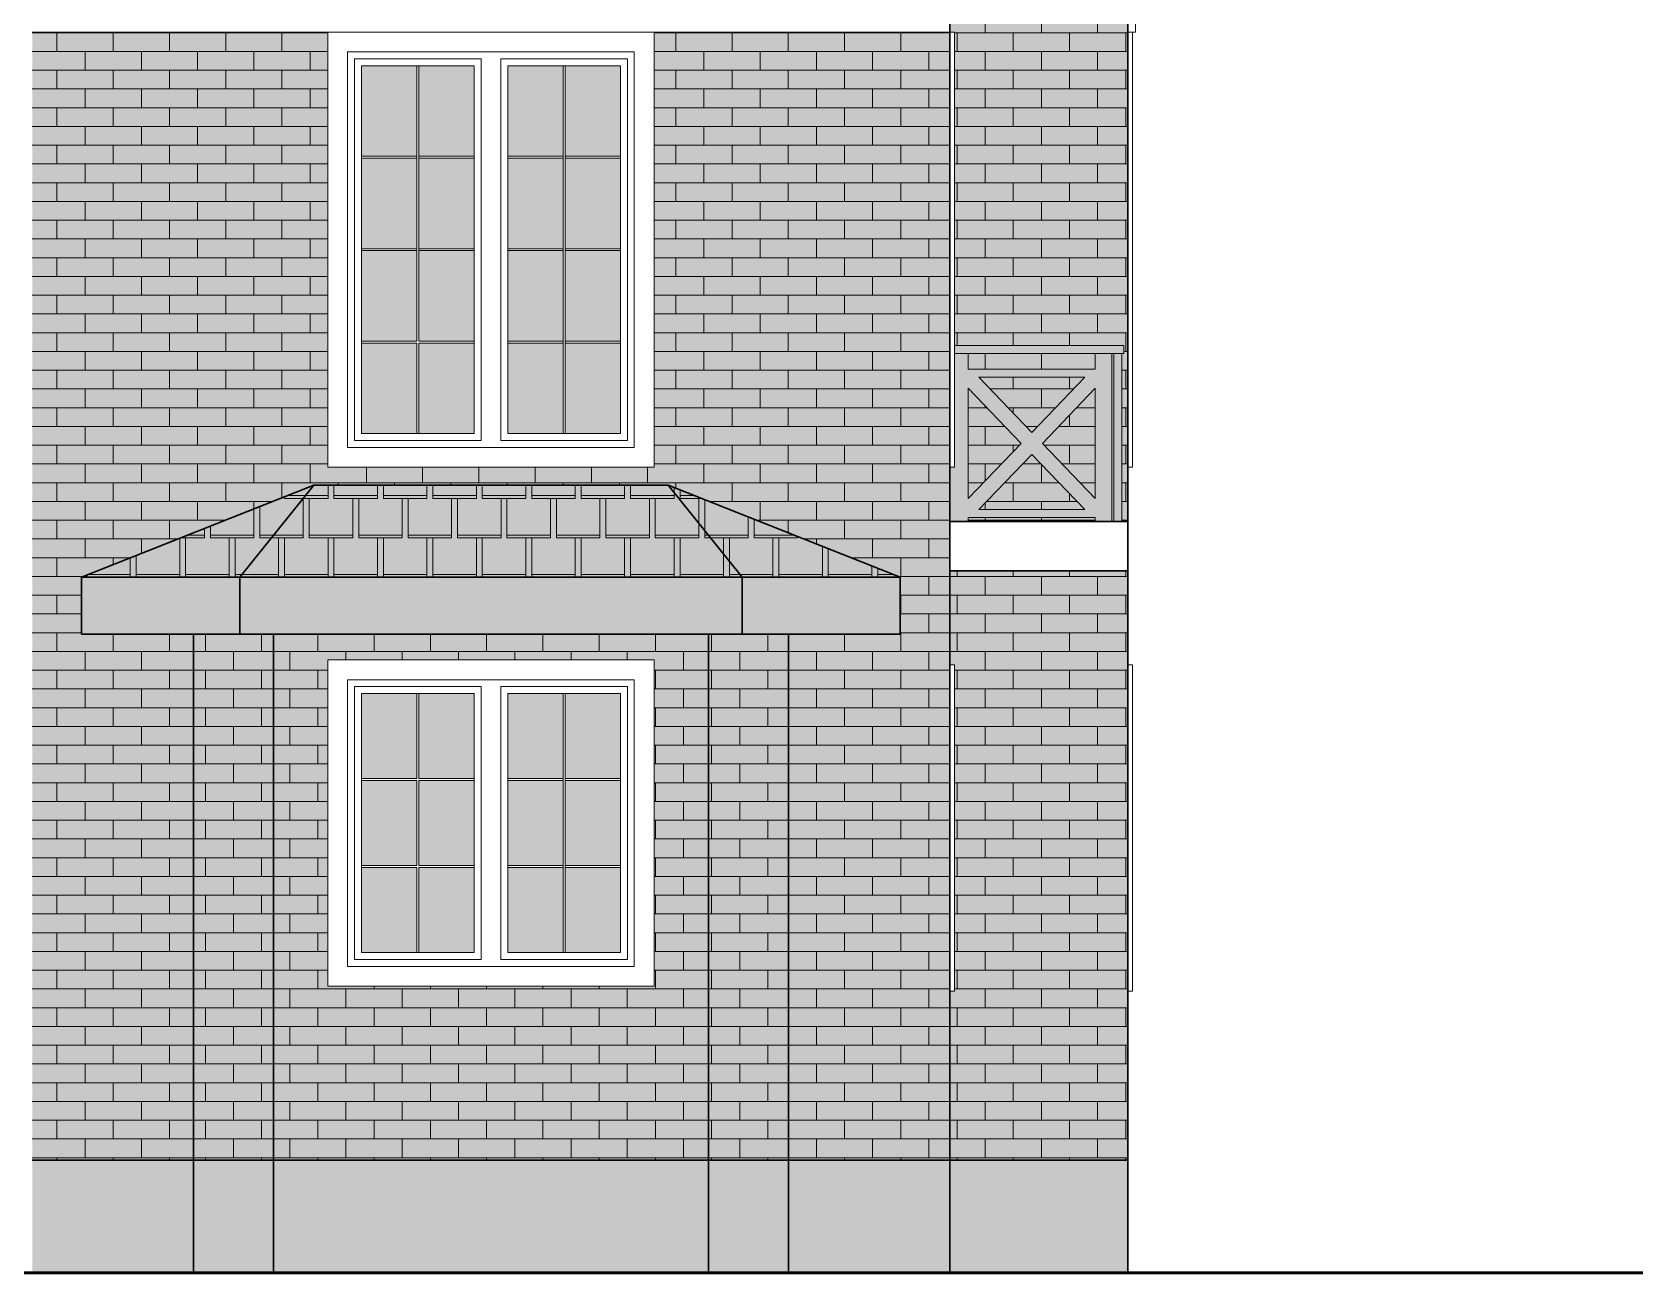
# Model space of a CAD drawing. Header units: millimetres. Extents: x -56498 to 234605, y -296269 to -29969.
# Drawn here: x 216364 to 224509, y -106517 to -100242 of the extents above; entities that cross this region are included whole.
import ezdxf

# ---------------------------------------------------------------- set-up
doc = ezdxf.new("R2010")
doc.units = ezdxf.units.MM
doc.header["$LTSCALE"] = 100
for name, color, linetype, lineweight in [('0.3', 7, 'Continuous', 30), ('0.5', 7, 'Continuous', 50), ('Тонкі 0.18', 142, 'Continuous', 18), ('Штрихування 0.09', 253, 'Continuous', 9)]:
    doc.layers.add(name, color=color, linetype=linetype, lineweight=lineweight)

msp = doc.modelspace()

# ---------------------------------------------------------------- hatches: boundary and pattern name
at = {"layer": 'Тонкі 0.18', "ltscale": 0.75, "true_color": 0xf4ebd8}
h = msp.add_hatch(color=254, dxfattribs=at)
h.paths.add_polyline_path([(221834.135, -101866.617), (221824.155, -101866.617), (221824.155, -102716.595), (221834.135, -102716.595)], flags=16)
h.paths.add_polyline_path([(221740.341, -102696.587), (221097.96, -102696.587), (221097.96, -102716.595), (221740.341, -102716.595)], flags=17)
h.paths.add_polyline_path([(221904.129, -99901.809), (221509.116, -99901.809), (221509.116, -99994.328), (221004.104, -99172.014), (221004.104, -100121.588), (221004.104, -100241.645), (221029.091, -100241.645), (221029.091, -101066.625), (221904.129, -101066.625)])
h.paths.add_polyline_path([(221904.129, -101066.625), (221029.091, -101066.625), (221029.091, -101826.623), (221824.155, -101826.623), (221884.109, -101826.623), (221884.109, -101866.617), (221874.129, -101866.617), (221874.129, -102716.595), (221904.129, -102716.595)])
h.paths.add_polyline_path([(221740.341, -102042.351), (221472.613, -102321.634), (221740.341, -102600.841)], flags=17)
h.paths.add_polyline_path([(221686.915, -101986.599), (221151.386, -101986.599), (221419.113, -102265.882)], flags=17)
h.paths.add_polyline_path([(221740.341, -101866.617), (221097.96, -101866.617), (221097.96, -101946.605), (221740.341, -101946.605)], flags=16)
h.paths.add_polyline_path([(221365.688, -102321.634), (221097.96, -102042.351), (221097.96, -102600.841)], flags=17)
h.paths.add_polyline_path([(221419.113, -102377.385), (221151.386, -102656.593), (221686.915, -102656.593)], flags=17)
h.paths.add_polyline_path([(221904.129, -102966.591), (221004.104, -102966.591), (221004.104, -103441.616), (221029.091, -103441.616), (221029.091, -104241.586), (221904.129, -104241.586)])
h.paths.add_polyline_path([(221904.129, -104241.586), (221029.091, -104241.586), (221029.091, -105091.575), (221029.091, -105091.65), (221004.104, -105091.65), (221004.104, -105946.592), (221904.129, -105946.592)])
h = msp.add_hatch(color=254, dxfattribs=at)
h.paths.add_polyline_path([(221004.104, -100241.645), (219509.116, -100241.645), (219509.116, -101066.625), (221004.104, -101066.625)])
h.paths.add_polyline_path([(221004.104, -101066.625), (219509.116, -101066.625), (219509.116, -102441.616), (217859.157, -102441.616), (217859.082, -102441.616), (217859.082, -101066.625), (216364.104, -101066.625), (216364.104, -105946.592), (217179.143, -105946.592), (217179.143, -105916.592), (217179.143, -103286.817), (216614.093, -103286.817), (216614.093, -102998.08), (217787.648, -102533.459), (219580.55, -102533.459), (220754.104, -102998.08), (220754.104, -103286.817), (220189.066, -103286.817), (220189.066, -105946.592), (221004.104, -105946.592)])
h.paths.add_polyline_path([(217859.082, -100241.645), (216364.104, -100241.645), (216364.104, -101066.625), (217859.082, -101066.625)])
at = {"layer": 'Тонкі 0.18', "ltscale": 0.75, "true_color": 0xa64f21}
h = msp.add_hatch(color=34, dxfattribs=at)
h.paths.add_polyline_path([(219580.55, -102533.459), (217787.648, -102533.459), (217414.093, -102998.08), (217454.265, -102998.08), (219913.933, -102998.08), (219954.104, -102998.08)])
h.paths.add_polyline_path([(217787.648, -102533.459), (216614.093, -102998.08), (217414.093, -102998.08)])
h.paths.add_polyline_path([(219580.55, -102533.459), (219954.104, -102998.08), (220754.104, -102998.08)])
at = {"layer": 'Тонкі 0.18', "ltscale": 0.75, "true_color": 0xf4ebd8}
h = msp.add_hatch(color=254, dxfattribs=at)
h.paths.add_polyline_path([(217584.145, -103286.817), (217179.143, -103286.817), (217179.143, -104241.586), (217584.145, -104241.586)])
h.paths.add_polyline_path([(220189.066, -103286.817), (219784.064, -103286.817), (219784.064, -104241.586), (220189.066, -104241.586)])
h.paths.add_polyline_path([(219784.064, -103286.817), (217584.145, -103286.817), (217584.145, -104241.586), (217859.082, -104241.586), (217859.082, -103416.569), (219509.116, -103416.569), (219509.116, -104241.586), (219784.064, -104241.586)])
h.paths.add_polyline_path([(219784.064, -104241.586), (219509.116, -104241.586), (219509.116, -105066.528), (219509.116, -105066.603), (217859.082, -105066.603), (217859.082, -104241.586), (217584.145, -104241.586), (217584.145, -105916.592), (217584.145, -105946.592), (219784.064, -105946.592)])
h.paths.add_polyline_path([(220189.066, -104241.586), (219784.064, -104241.586), (219784.064, -105946.592), (220189.066, -105946.592)])
h.paths.add_polyline_path([(217584.145, -104241.586), (217179.143, -104241.586), (217179.143, -105916.592), (217179.143, -105946.592), (217584.145, -105946.592), (217584.145, -105916.592)])
at = {"layer": 'Тонкі 0.18', "ltscale": 0.75, "true_color": 0xcfd0cf}
h = msp.add_hatch(color=254, dxfattribs=at)
h.paths.add_polyline_path([(221904.129, -105946.592), (221004.104, -105946.592), (221004.104, -106516.577), (221904.129, -106516.577)])
h.paths.add_polyline_path([(221004.104, -105946.592), (220189.066, -105946.592), (220189.066, -106516.577), (221004.104, -106516.577)])
h.paths.add_polyline_path([(220189.066, -105946.592), (219784.064, -105946.592), (219784.064, -106516.577), (220189.066, -106516.577)])
h.paths.add_polyline_path([(219784.064, -105946.592), (217584.145, -105946.592), (217584.145, -106516.577), (219784.064, -106516.577)])
h.paths.add_polyline_path([(217584.145, -105946.592), (217179.143, -105946.592), (217179.143, -106516.577), (217584.145, -106516.577)])
h.paths.add_polyline_path([(217179.143, -105946.592), (216364.104, -105946.592), (216364.104, -106516.577), (216559.089, -106516.577), (217179.143, -106516.577)])
h.paths.add_polyline_path([(215014.104, -105946.592), (213954.153, -105946.592), (213954.153, -106341.594), (213954.153, -106516.577), (215014.104, -106516.577)])
h.paths.add_polyline_path([(212604.153, -105946.592), (211789.114, -105946.592), (211789.114, -106516.577), (212604.153, -106516.577)])
h.paths.add_polyline_path([(211789.114, -105946.592), (211384.112, -105946.592), (211384.112, -106516.577), (211789.114, -106516.577)])
h.paths.add_polyline_path([(211384.112, -105946.592), (209184.193, -105946.592), (209184.193, -106516.577), (211384.112, -106516.577)])
h.paths.add_polyline_path([(209184.193, -105946.592), (208779.191, -105946.592), (208779.191, -106516.577), (209184.193, -106516.577)])
h.paths.add_polyline_path([(208779.191, -105946.592), (207964.153, -105946.592), (207964.153, -106516.577), (208779.191, -106516.577)])
h.paths.add_polyline_path([(207964.153, -105946.592), (207064.128, -105946.592), (207064.128, -106516.577), (207964.153, -106516.577)])
at = {"layer": 'Штрихування 0.09', "ltscale": 0.75}
h = msp.add_hatch(dxfattribs=at)
h.set_pattern_fill('AR-BRSTD', color=256, scale=1.4, style=0)
h.paths.add_polyline_path([(221740.341, -102696.587), (221097.96, -102696.587), (221097.96, -102716.595), (221740.341, -102716.595)], flags=17)
h.paths.add_polyline_path([(221904.129, -99901.809), (221509.116, -99901.809), (221509.116, -99994.328), (221004.104, -99172.014), (221004.104, -100121.588), (221004.104, -100241.645), (221029.091, -100241.645), (221029.091, -101066.625), (221904.129, -101066.625)])
h.paths.add_polyline_path([(221904.129, -101066.625), (221029.091, -101066.625), (221029.091, -101826.623), (221824.155, -101826.623), (221884.109, -101826.623), (221884.109, -101866.617), (221874.129, -101866.617), (221874.129, -102716.595), (221904.129, -102716.595)])
h.paths.add_polyline_path([(221740.341, -102042.351), (221472.613, -102321.634), (221740.341, -102600.841)], flags=17)
h.paths.add_polyline_path([(221686.915, -101986.599), (221151.386, -101986.599), (221419.113, -102265.882)], flags=17)
h.paths.add_polyline_path([(221740.341, -101866.617), (221097.96, -101866.617), (221097.96, -101946.605), (221740.341, -101946.605)], flags=16)
h.paths.add_polyline_path([(221365.688, -102321.634), (221097.96, -102042.351), (221097.96, -102600.841)], flags=17)
h.paths.add_polyline_path([(221419.113, -102377.385), (221151.386, -102656.593), (221686.915, -102656.593)], flags=17)
h.paths.add_polyline_path([(221904.129, -102966.591), (221004.104, -102966.591), (221004.104, -103441.616), (221029.091, -103441.616), (221029.091, -104241.586), (221904.129, -104241.586)])
h.paths.add_polyline_path([(221904.129, -104241.586), (221029.091, -104241.586), (221029.091, -105091.575), (221029.091, -105091.65), (221004.104, -105091.65), (221004.104, -105946.592), (221904.129, -105946.592)])
at = {"layer": 'Штрихування 0.09'}
h = msp.add_hatch(dxfattribs=at)
h.set_pattern_fill('AR-BRSTD', color=256, scale=1.4, style=0)
h.paths.add_polyline_path([(221004.104, -100241.645), (219509.116, -100241.645), (219509.116, -101066.625), (221004.104, -101066.625)])
h.paths.add_polyline_path([(221004.104, -101066.625), (219509.116, -101066.625), (219509.116, -102441.616), (217859.157, -102441.616), (217859.082, -102441.616), (217859.082, -101066.625), (216364.104, -101066.625), (216364.104, -105946.592), (217179.143, -105946.592), (217179.143, -105916.592), (217179.143, -103286.817), (216614.093, -103286.817), (216614.093, -102998.08), (217787.648, -102533.459), (219580.55, -102533.459), (220754.104, -102998.08), (220754.104, -103286.817), (220189.066, -103286.817), (220189.066, -105946.592), (221004.104, -105946.592)])
h.paths.add_polyline_path([(217859.082, -100241.645), (216364.104, -100241.645), (216364.104, -101066.625), (217859.082, -101066.625)])
h = msp.add_hatch(color=7, dxfattribs=at)
h.set_gradient(color1=(209, 255, 255), color2=(250, 255, 255), one_color=1, tint=0.99, name='CYLINDER')
h.paths.add_polyline_path([(219339.085, -100411.601), (219059.127, -100411.601), (219059.127, -100869.094), (219339.085, -100869.094)])
h.paths.add_polyline_path([(219049.147, -100411.601), (218769.114, -100411.601), (218769.114, -100869.094), (219049.147, -100869.094)])
h.paths.add_polyline_path([(219049.147, -100879.148), (218769.114, -100879.148), (218769.114, -101336.641), (219049.147, -101336.641)])
h.paths.add_polyline_path([(219339.085, -100879.148), (219059.127, -100879.148), (219059.127, -101336.641), (219339.085, -101336.641)])
h.paths.add_polyline_path([(219339.085, -101346.62), (219059.127, -101346.62), (219059.127, -101804.113), (219339.085, -101804.113)])
h.paths.add_polyline_path([(219049.147, -101346.62), (218769.114, -101346.62), (218769.114, -101804.113), (219049.147, -101804.113)])
h.paths.add_polyline_path([(219049.147, -101814.093), (218769.114, -101814.093), (218769.114, -102271.585), (219049.147, -102271.585)])
h.paths.add_polyline_path([(219339.085, -101814.093), (219059.127, -101814.093), (219059.127, -102271.585), (219339.085, -102271.585)])
h.paths.add_polyline_path([(218599.083, -101814.093), (218319.125, -101814.093), (218319.125, -102271.585), (218599.083, -102271.585)])
h.paths.add_polyline_path([(218309.146, -101814.093), (218029.113, -101814.093), (218029.113, -102271.585), (218309.146, -102271.585)])
h.paths.add_polyline_path([(218309.146, -101346.62), (218029.113, -101346.62), (218029.113, -101804.113), (218309.146, -101804.113)])
h.paths.add_polyline_path([(218599.083, -101346.62), (218319.125, -101346.62), (218319.125, -101804.113), (218599.083, -101804.113)])
h.paths.add_polyline_path([(218599.083, -100879.148), (218319.125, -100879.148), (218319.125, -101336.641), (218599.083, -101336.641)])
h.paths.add_polyline_path([(218309.146, -100879.148), (218029.113, -100879.148), (218029.113, -101336.641), (218309.146, -101336.641)])
h.paths.add_polyline_path([(218309.146, -100411.601), (218029.113, -100411.601), (218029.113, -100869.094), (218309.146, -100869.094)])
h.paths.add_polyline_path([(218599.083, -100411.601), (218319.125, -100411.601), (218319.125, -100869.094), (218599.083, -100869.094)])
msp.add_hatch(color=256, dxfattribs=at).paths.add_polyline_path([(218634.125, -100376.635), (218734.148, -100376.635), (218734.148, -100376.935), (218634.125, -100376.935), (218634.125, -100376.635)], flags=0)
at = {"layer": 'Штрихування 0.09', "true_color": 0x8f4e35}
h = msp.add_hatch(color=27, dxfattribs=at)
h.paths.add_polyline_path([(221029.091, -101826.623), (221824.155, -101826.623), (221884.109, -101826.623), (221884.109, -101866.617), (221824.155, -101866.617), (221029.091, -101866.617)])
h.paths.add_polyline_path([(221029.091, -101866.617), (221097.96, -101866.617), (221097.96, -101946.605), (221740.341, -101946.605), (221740.341, -101866.617), (221824.155, -101866.617), (221824.155, -102716.592), (221740.341, -102716.592), (221740.341, -102696.587), (221097.96, -102696.587), (221097.96, -102716.592), (221004.104, -102716.592), (221004.104, -102441.616), (221029.091, -102441.616)])
h.paths.add_polyline_path([(221097.96, -102042.351), (221097.96, -102600.841), (221365.688, -102321.634)], flags=16)
h.paths.add_polyline_path([(221151.386, -101986.599), (221419.113, -102265.882), (221686.915, -101986.599)], flags=16)
h.paths.add_polyline_path([(221419.113, -102377.385), (221151.386, -102656.593), (221686.915, -102656.593)], flags=16)
h.paths.add_polyline_path([(221472.613, -102321.634), (221740.341, -102600.841), (221740.341, -102042.351)], flags=16)
h.paths.add_polyline_path([(221834.135, -101866.617), (221874.129, -101866.617), (221874.129, -102716.592), (221834.135, -102716.592)])
at = {"layer": 'Штрихування 0.09', "ltscale": 0.75}
h = msp.add_hatch(dxfattribs=at)
h.set_pattern_fill('SQSHNGLE', color=256, scale=500, style=0, pattern_type=2)
h.set_pattern_definition([(0, (42015, 0), (125, 200), [220, -30]), (0, (42015, 15), (125, 200), [220, -30]), (90, (42235, 0), (-125, 200), [200, -200]), (90, (42265, 0), (-125, 200), [200, -200])])
h.paths.add_polyline_path([(219580.55, -102533.459), (217787.648, -102533.459), (217414.093, -102998.08), (217454.265, -102998.08), (219913.933, -102998.08), (219954.104, -102998.08)])
h.paths.add_polyline_path([(217787.648, -102533.459), (216614.093, -102998.08), (217414.093, -102998.08)])
h.paths.add_polyline_path([(219580.55, -102533.459), (219954.104, -102998.08), (220754.104, -102998.08)])
at = {"layer": 'Штрихування 0.09', "true_color": 0xa64517}
h = msp.add_hatch(color=34, dxfattribs=at)
h.paths.add_polyline_path([(220754.104, -102998.08), (219954.104, -102998.08), (219954.104, -103286.817), (220754.104, -103286.817)])
h.paths.add_polyline_path([(219954.104, -102998.08), (219913.933, -102998.08), (217454.34, -102998.08), (217414.093, -102998.08), (217414.093, -103286.817), (219954.104, -103286.817)])
h.paths.add_polyline_path([(217414.093, -102998.08), (216614.093, -102998.08), (216614.093, -103286.817), (217414.093, -103286.817)])
at = {"layer": 'Штрихування 0.09', "ltscale": 0.75}
h = msp.add_hatch(dxfattribs=at)
h.set_pattern_fill('AR-BRSTD', color=256, scale=1.4, style=0)
h.set_pattern_definition([(0, (42000, 0), (0, 94.83852), []), (90, (42000, 0), (-142.24, 94.83852), [94.83852, -94.83852])])
h.paths.add_polyline_path([(217584.145, -103286.817), (217179.143, -103286.817), (217179.143, -104241.586), (217584.145, -104241.586)])
h.paths.add_polyline_path([(220189.066, -103286.817), (219784.064, -103286.817), (219784.064, -104241.586), (220189.066, -104241.586)])
h.paths.add_polyline_path([(219784.064, -103286.817), (217584.145, -103286.817), (217584.145, -104241.586), (217859.082, -104241.586), (217859.082, -103416.569), (219509.116, -103416.569), (219509.116, -104241.586), (219784.064, -104241.586)])
h.paths.add_polyline_path([(219784.064, -104241.586), (219509.116, -104241.586), (219509.116, -105066.528), (219509.116, -105066.603), (217859.082, -105066.603), (217859.082, -104241.586), (217584.145, -104241.586), (217584.145, -105916.592), (217584.145, -105946.592), (219784.064, -105946.592)])
h.paths.add_polyline_path([(220189.066, -104241.586), (219784.064, -104241.586), (219784.064, -105946.592), (220189.066, -105946.592)])
h.paths.add_polyline_path([(217584.145, -104241.586), (217179.143, -104241.586), (217179.143, -105916.592), (217179.143, -105946.592), (217584.145, -105946.592), (217584.145, -105916.592)])
at = {"layer": 'Штрихування 0.09'}
h = msp.add_hatch(color=7, dxfattribs=at)
h.set_gradient(color1=(209, 255, 255), color2=(250, 255, 255), one_color=1, tint=0.99, name='CYLINDER')
h.paths.add_polyline_path([(219339.085, -103586.6), (219059.127, -103586.6), (219059.127, -104016.554), (219339.085, -104016.554)])
h.paths.add_polyline_path([(219049.147, -103586.6), (218769.114, -103586.6), (218769.114, -104016.554), (219049.147, -104016.554)])
h.paths.add_polyline_path([(219049.147, -104026.534), (218769.114, -104026.534), (218769.114, -104456.563), (219049.147, -104456.563)])
h.paths.add_polyline_path([(219339.085, -104026.534), (219059.127, -104026.534), (219059.127, -104456.563), (219339.085, -104456.563)])
h.paths.add_polyline_path([(219339.085, -104466.543), (219059.127, -104466.543), (219059.127, -104896.572), (219339.085, -104896.572)])
h.paths.add_polyline_path([(219049.147, -104466.543), (218769.114, -104466.543), (218769.114, -104896.572), (219049.147, -104896.572)])
h.paths.add_polyline_path([(218599.083, -104466.543), (218319.125, -104466.543), (218319.125, -104896.572), (218599.083, -104896.572)])
h.paths.add_polyline_path([(218309.146, -104466.543), (218029.113, -104466.543), (218029.113, -104896.572), (218309.146, -104896.572)])
h.paths.add_polyline_path([(218309.146, -104026.534), (218029.113, -104026.534), (218029.113, -104456.563), (218309.146, -104456.563)])
h.paths.add_polyline_path([(218599.083, -104026.534), (218319.125, -104026.534), (218319.125, -104456.563), (218599.083, -104456.563)])
h.paths.add_polyline_path([(218599.083, -103586.6), (218319.125, -103586.6), (218319.125, -104016.554), (218599.083, -104016.554)])
h.paths.add_polyline_path([(218309.146, -103586.6), (218029.113, -103586.6), (218029.113, -104016.554), (218309.146, -104016.554)])
at = {"layer": 'Штрихування 0.09', "ltscale": 0.75}
h = msp.add_hatch(dxfattribs=at)
h.set_pattern_fill('FLGSTONE', scale=1000, angle=30, style=0, pattern_type=2)
h.set_pattern_definition([(30, (42000, 0), (-500, 866.0254), [200, -800]), (30, (42635.5, 459.3), (-500, 866.0254), [180, -820]), (30, (42632.8, 503.9), (-500, 866.0254), [160, -840]), (30, (42171.8, 422.5), (-500, 866.0254), [120, -40, 80, -760]), (30, (41850, 259.8), (-500, 866.0254), [60, -840, 60, -40]), (30, (42169.1, 467.1), (-500, 866.0254), [200, -800]), (30, (42626.7, 754.4), (-500, 866.0254), [140, -860]), (30, (42131.1, 653), (-500, 866.0254), [140, -40, 260, -560]), (30, (42128.4, 697.7), (-500, 866.0254), [240, -40, 60, -40, 40, -580]), (30, (41957.1, 714.3), (-500, 866.0254), [100, -900]), (30, (41937.1, 748.9), (-500, 866.0254), [120, -880]), (30, (42100.3, 866.2), (-500, 866.0254), [100, -900]), (30, (41743.9, 683.5), (-500, 866.0254), [100, -900]), (30, (42080.3, 900.9), (-500, 866.0254), [120, -880]), (30, (41689.3, 698.2), (-500, 866.0254), [120, -880]), (30, (41797.8, 830.1), (-500, 866.0254), [240, -240, 80, -40, 120, -280]), (30, (41777.8, 864.8), (-500, 866.0254), [240, -240, 240, -280]), (30, (41520, 831.4), (-500, 866.0254), [200, -800]), (120, (42000, 0), (-866.0254, -500), [300, -540, 120, -40]), (120, (42173.2, 100), (-866.0254, -500), [160, -600, 200, -40]), (120, (42207.8, 120), (-866.0254, -500), [160, -600, 60, -40, 100, -40]), (120, (42134.4, 447.1), (-866.0254, -500), [60, -940]), (120, (42169.1, 467.1), (-866.0254, -500), [60, -940]), (120, (42093.7, 677.7), (-866.0254, -500), [100, -900]), (120, (42128.4, 697.7), (-866.0254, -500), [100, -900]), (120, (42390.3, 363.9), (-866.0254, -500), [160, -460, 340, -40]), (120, (42342.3, 567.1), (-866.0254, -500), [180, -820]), (120, (42376.9, 587.1), (-866.0254, -500), [180, -820]), (120, (42355.7, 343.9), (-866.0254, -500), [160, -440, 100, -40, 220, -40]), (120, (42178.9, 1050.1), (-866.0254, -500), [180, -820]), (120, (42193.5, 1104.8), (-866.0254, -500), [160, -840]), (120, (42598.2, 483.9), (-866.0254, -500), [80, -920]), (120, (42632.8, 503.9), (-866.0254, -500), [80, -340, 280, -300]), (120, (42457.5, 887.7), (-866.0254, -500), [280, -720]), (120, (42592.1, 734.4), (-866.0254, -500), [160, -840]), (120, (42626.7, 754.4), (-866.0254, -500), [160, -840]), (120, (42771.4, 583.9), (-866.0254, -500), [180, -560, 220, -40]), (75, (41700, 519.6), (-500, 866.0253), [169.7056, -1244.508]), (75, (41881.96, 324.45), (-500, 866.0253), [169.7056, -1244.508]), (75, (41926.6, 327.1), (-500, 866.0253), [169.7056, -1244.508]), (75, (42090.5, 283.2), (-500, 866.0253), [169.7056, -1244.508]), (75, (42127.85, 258.56), (-500, 866.0253), [169.7056, -1244.058]), (75, (42568.9, 374.64), (-500, 866.0253), [113.137, -1301.0765]), (75, (42592.8, 573.2), (-500, 866.0253), [141.4213, -1272.792]), (75, (42555.5, 597.85), (-500, 866.0253), [141.4213, -1272.792]), (75, (42492.1, 907.65), (-500, 866.0253), [254.5584, -1159.655]), (75, (42546.74, 893), (-500, 866.0253), [84.853, -1329.3607]), (75, (42613.54, 377.3), (-500, 866.0253), [84.853, -1329.3607]), (75, (42078.4, 784.26), (-500, 866.0253), [84.853, -1329.3607]), (75, (42041.05, 808.9), (-500, 866.0253), [56.5685, -1357.645]), (165, (41912.5, 711.6), (-866.0253, -500), [84.853, -1329.3607]), (165, (41937.1, 748.9), (-866.0253, -500), [113.137, -1301.0765]), (345, (42421.4, 1190.14), (866.0253, 500), [141.4213, -1272.792]), (345, (41926.6, 327.1), (866.0253, 500), [169.7056, -1244.508]), (345, (41901.96, 289.8), (866.0253, 500), [197.99, -1216.2237]), (345, (41580, 727.46), (866.0253, 500), [113.137, -1301.0765]), (236.56505, (42355.7, 343.92), (-866.0254, -500), [268.33, -1967.738]), (236.56505, (42375.7, 309.3), (-866.0254, -500), [268.33, -1967.738]), (183.43495, (42101.77, 543.73), (-866.0254, -500), [134.16, -44.72, 223.61, -1833.578]), (183.43495, (42104.45, 499.1), (-866.0254, -500), [134.16, -44.72, 223.61, -1833.578]), (183.43495, (42588.9, 340), (-866.0254, -500), [178.8854, -2057.1826]), (183.43495, (42568.9, 374.64), (-866.0254, -500), [178.8854, -2057.1826]), (183.43495, (42558.2, 553.2), (-866.0254, -500), [178.8854, -2057.1826]), (183.43495, (42555.5, 597.85), (-866.0254, -500), [178.8854, -2057.1826]), (93.43495, (41923.2, 533), (-500, 866.0254), [178.8854, -2057.1826]), (93.43495, (41967.85, 535.7), (-500, 866.0254), [178.8854, -2057.1826]), (93.43495, (42221.58, 936.2), (-500, 866.0254), [134.16, -2101.908]), (93.43495, (42139.1, 519.1), (-500, 866.0254), [134.16, -2101.908]), (93.43495, (42101.77, 543.73), (-500, 866.0254), [134.16, -2101.908]), (93.43495, (42184.26, 960.86), (-500, 866.0254), [89.4427, -2146.6253]), (326.56505, (42186.94, 916.2), (500, -866.0254), [178.8854, -2057.1826]), (326.56505, (42221.58, 936.2), (500, -866.0254), [178.8854, -2057.1826])])
h.paths.add_polyline_path([(221904.129, -105946.592), (221004.104, -105946.592), (221004.104, -106516.577), (221904.129, -106516.577)])
h.paths.add_polyline_path([(221004.104, -105946.592), (220189.066, -105946.592), (220189.066, -106516.577), (221004.104, -106516.577)])
h.paths.add_polyline_path([(220189.066, -105946.592), (219784.064, -105946.592), (219784.064, -106516.577), (220189.066, -106516.577)])
h.paths.add_polyline_path([(219784.064, -105946.592), (217584.145, -105946.592), (217584.145, -106516.577), (219784.064, -106516.577)])
h.paths.add_polyline_path([(217584.145, -105946.592), (217179.143, -105946.592), (217179.143, -106516.577), (217584.145, -106516.577)])
h.paths.add_polyline_path([(217179.143, -105946.592), (216364.104, -105946.592), (216364.104, -106516.577), (216559.089, -106516.577), (217179.143, -106516.577)])
h.paths.add_polyline_path([(215014.104, -105946.592), (213954.153, -105946.592), (213954.153, -106341.594), (213954.153, -106516.577), (215014.104, -106516.577)])
h.paths.add_polyline_path([(212604.153, -105946.592), (211789.114, -105946.592), (211789.114, -106516.577), (212604.153, -106516.577)])
h.paths.add_polyline_path([(211789.114, -105946.592), (211384.112, -105946.592), (211384.112, -106516.577), (211789.114, -106516.577)])
h.paths.add_polyline_path([(211384.112, -105946.592), (209184.193, -105946.592), (209184.193, -106516.577), (211384.112, -106516.577)])
h.paths.add_polyline_path([(209184.193, -105946.592), (208779.191, -105946.592), (208779.191, -106516.577), (209184.193, -106516.577)])
h.paths.add_polyline_path([(208779.191, -105946.592), (207964.153, -105946.592), (207964.153, -106516.577), (208779.191, -106516.577)])
h.paths.add_polyline_path([(207964.153, -105946.592), (207064.128, -105946.592), (207064.128, -106516.577), (207964.153, -106516.577)])

# ---------------------------------------------------------------- linework, layer by layer
for p, q in [((216364.104, -100241.645), (217859.082, -100241.645)), ((216559.089, -106516.577), (214484.128, -106516.577))]:
    msp.add_line(p, q)
at = {"layer": '0.3'}
for p, q in [((221004.104, -100241.645), (221004.104, -99172.014)), ((221904.129, -99901.809), (221904.129, -104866.618)), ((221904.129, -99901.809), (221904.129, -106516.577)), ((221004.104, -100121.588), (221004.104, -100241.645)), ((221004.104, -100241.645), (221004.104, -106516.577)), ((221004.104, -106516.577), (221004.104, -100241.645)), ((217787.648, -102533.459), (216614.093, -102998.08)), ((216614.093, -102998.08), (217787.648, -102533.459)), ((217787.648, -102533.459), (216614.093, -102998.08)), ((217787.648, -102533.459), (217414.093, -102998.08)), ((217414.093, -102998.08), (217787.648, -102533.459)), ((217414.093, -102998.08), (217787.648, -102533.459)), ((217787.648, -102533.459), (219580.55, -102533.459)), ((219580.55, -102533.459), (217787.648, -102533.459)), ((217787.648, -102533.459), (219580.55, -102533.459)), ((219580.55, -102533.459), (219954.104, -102998.08)), ((219580.55, -102533.459), (220754.104, -102998.08)), ((219954.104, -102998.08), (219580.55, -102533.459)), ((220754.104, -102998.08), (219580.55, -102533.459)), ((219954.104, -102998.08), (219580.55, -102533.459)), ((219580.55, -102533.459), (220754.104, -102998.08)), ((221004.104, -102716.595), (221904.129, -102716.595)), ((221904.129, -102716.595), (221004.104, -102716.595)), ((221904.129, -102916.591), (221904.129, -102766.595)), ((216614.093, -102998.08), (217454.265, -102998.08)), ((216614.093, -103286.817), (216614.093, -102998.08)), ((216614.093, -102998.08), (217454.265, -102998.08)), ((217414.093, -102998.08), (217414.093, -103286.817)), ((219913.933, -102998.08), (217454.34, -102998.08)), ((219913.933, -102998.08), (217454.34, -102998.08)), ((220754.104, -102998.08), (219913.933, -102998.08)), ((220754.104, -102998.08), (219913.933, -102998.08)), ((219954.104, -102998.08), (219954.104, -103286.817)), ((220754.104, -103286.817), (220754.104, -102998.08)), ((221004.104, -102966.591), (221904.129, -102966.591)), ((221904.129, -102966.591), (221004.104, -102966.591)), ((216614.093, -103286.817), (220754.104, -103286.817)), ((217179.143, -103286.817), (217179.143, -105916.592)), ((217584.145, -105916.592), (217584.145, -103286.817)), ((219784.064, -106516.577), (219784.064, -103286.817)), ((220189.066, -106516.577), (220189.066, -103286.817)), ((220189.066, -103286.817), (220189.066, -106516.577)), ((220189.066, -106516.577), (220189.066, -103286.817)), ((221904.129, -105946.592), (216364.104, -105946.592)), ((217179.143, -106516.577), (217179.143, -105916.592)), ((217179.143, -105916.592), (217179.143, -106516.577)), ((217179.143, -106516.577), (217179.143, -105916.592)), ((217584.145, -106516.577), (217584.145, -105916.592)), ((217584.145, -105916.592), (217584.145, -106516.577)), ((217584.145, -106516.577), (217584.145, -105916.592))]:
    msp.add_line(p, q, dxfattribs=at)
at = {"layer": '0.5'}
for p, q in [((224509.109, -106516.577), (204459.148, -106516.577)), ((205659.148, -106516.577), (224509.109, -106516.577))]:
    msp.add_line(p, q, dxfattribs=at)
at = {"layer": 'Тонкі 0.18'}
for p, q in [((221029.091, -100241.645), (216364.104, -100241.645)), ((217859.082, -100241.645), (217859.082, -102441.616)), ((217859.157, -100241.645), (217859.157, -102441.616)), ((219509.116, -102441.616), (219509.116, -100241.645)), ((219509.116, -100241.645), (221029.091, -100241.645)), ((219509.116, -102441.616), (219509.116, -100241.645)), ((217959.104, -102341.593), (217959.104, -100341.593)), ((217959.104, -100341.593), (219409.093, -100341.593)), ((219409.093, -100341.593), (219409.093, -102341.593)), ((221884.109, -101826.623), (221029.091, -101826.623)), ((221029.091, -101826.623), (221824.155, -101826.623)), ((221824.155, -101866.617), (221029.091, -101866.617)), ((221740.341, -101866.617), (221097.96, -101866.617)), ((221097.96, -101866.617), (221097.96, -101946.605)), ((221097.96, -101866.617), (221097.96, -101946.605)), ((221740.341, -101946.605), (221740.341, -101866.617)), ((221740.341, -101946.605), (221740.341, -101866.617)), ((221824.155, -101826.623), (221884.109, -101826.623)), ((221834.135, -101866.617), (221824.155, -101866.617)), ((221824.155, -101866.617), (221824.155, -102716.595)), ((221824.155, -101866.617), (221824.155, -102716.595)), ((221824.155, -101866.617), (221884.109, -101866.617)), ((221834.135, -102716.595), (221834.135, -101866.617)), ((221834.135, -101866.617), (221834.135, -102716.595)), ((221874.129, -102716.592), (221874.129, -101866.617)), ((221874.129, -101866.617), (221884.109, -101866.617)), ((221884.109, -101866.617), (221884.109, -101826.623)), ((221884.109, -101826.623), (221884.109, -101866.617)), ((221097.96, -101946.605), (221740.341, -101946.605)), ((221097.96, -101946.605), (221740.341, -101946.605)), ((221097.96, -102042.351), (221365.688, -102321.634)), ((221097.96, -102600.841), (221097.96, -102042.351)), ((221365.688, -102321.634), (221097.96, -102042.351)), ((221419.113, -102265.882), (221151.386, -101986.599)), ((221686.915, -101986.599), (221151.386, -101986.599)), ((221151.386, -101986.599), (221419.113, -102265.882)), ((221686.915, -101986.599), (221419.113, -102265.882)), ((221419.113, -102265.882), (221686.915, -101986.599)), ((221472.613, -102321.634), (221740.341, -102042.351)), ((221740.341, -102042.351), (221472.613, -102321.634)), ((221740.341, -102042.351), (221740.341, -102600.841)), ((221740.341, -102600.841), (221740.341, -102042.351)), ((219409.093, -102341.593), (217959.104, -102341.593)), ((221365.688, -102321.634), (221097.96, -102600.841)), ((221097.96, -102600.841), (221365.688, -102321.634)), ((221151.386, -102656.593), (221419.113, -102377.385)), ((221419.113, -102377.385), (221151.386, -102656.593)), ((221419.113, -102377.385), (221686.915, -102656.593)), ((221686.915, -102656.593), (221419.113, -102377.385)), ((221740.341, -102600.841), (221472.613, -102321.634)), ((221472.613, -102321.634), (221740.341, -102600.841)), ((217859.082, -102441.616), (219509.116, -102441.616)), ((217859.157, -102441.616), (219509.116, -102441.616)), ((221740.341, -102696.587), (221097.96, -102696.587)), ((221097.96, -102696.587), (221097.96, -102716.595)), ((221097.96, -102696.587), (221097.96, -102716.595)), ((221740.341, -102696.587), (221097.96, -102696.587)), ((221151.386, -102656.593), (221686.915, -102656.593)), ((221740.341, -102716.595), (221740.341, -102696.587)), ((221740.341, -102716.595), (221740.341, -102696.587)), ((219509.116, -103416.569), (217859.082, -103416.569)), ((217859.082, -103416.569), (217859.082, -105066.603)), ((217859.157, -105066.528), (217859.157, -103416.569)), ((217859.157, -103416.569), (219509.116, -103416.569)), ((219509.116, -105066.603), (219509.116, -103416.569)), ((219509.116, -103416.569), (219509.116, -105066.528)), ((217959.104, -103516.592), (217959.104, -104966.581)), ((219409.093, -103516.592), (217959.104, -103516.592)), ((219409.093, -104966.581), (219409.093, -103516.592)), ((217959.104, -104966.581), (219409.093, -104966.581)), ((217859.082, -105066.603), (219509.116, -105066.603)), ((219509.116, -105066.528), (217859.157, -105066.528))]:
    msp.add_line(p, q, dxfattribs=at)
at = {"layer": 'Штрихування 0.09'}
for p, q in [((221944.123, -100121.588), (221944.123, -100241.645)), ((221029.091, -100241.645), (221004.104, -100241.645)), ((221029.091, -100241.645), (221004.104, -100241.645)), ((221029.091, -102441.616), (221029.091, -100241.645)), ((221904.129, -100241.645), (221944.123, -100241.645)), ((221929.116, -100241.645), (221929.116, -102441.616)), ((217994.146, -100376.635), (217994.146, -102306.627)), ((218634.125, -100376.635), (217994.146, -100376.635)), ((218029.113, -102271.585), (218029.113, -100411.601)), ((218029.113, -100411.601), (218599.083, -100411.601)), ((218309.146, -100411.601), (218309.146, -100869.094)), ((218319.125, -100869.094), (218319.125, -100411.601)), ((218599.083, -100411.601), (218599.083, -102271.585)), ((218634.125, -102306.627), (218634.125, -100376.635)), ((218734.148, -100376.635), (218734.148, -102306.627)), ((219374.127, -100376.635), (218734.148, -100376.635)), ((218769.114, -102271.585), (218769.114, -100411.601)), ((218769.114, -100411.601), (219339.085, -100411.601)), ((219049.147, -100411.601), (219049.147, -100869.094)), ((219059.127, -100869.094), (219059.127, -100411.601)), ((219339.085, -100411.601), (219339.085, -102271.585)), ((219374.127, -102306.627), (219374.127, -100376.635)), ((218309.146, -100869.094), (218029.113, -100869.094)), ((218029.113, -100879.148), (218309.146, -100879.148)), ((218309.146, -100879.148), (218309.146, -100869.094)), ((218309.146, -100879.148), (218309.146, -101336.641)), ((218599.083, -100869.094), (218319.125, -100869.094)), ((218319.125, -100869.094), (218319.125, -100879.148)), ((218319.125, -101336.641), (218319.125, -100879.148)), ((218319.125, -100879.148), (218599.083, -100879.148)), ((219049.147, -100869.094), (218769.114, -100869.094)), ((218769.114, -100879.148), (219049.147, -100879.148)), ((219049.147, -100879.148), (219049.147, -100869.094)), ((219049.147, -100879.148), (219049.147, -101336.641)), ((219339.085, -100869.094), (219059.127, -100869.094)), ((219059.127, -100869.094), (219059.127, -100879.148)), ((219059.127, -101336.641), (219059.127, -100879.148)), ((219059.127, -100879.148), (219339.085, -100879.148)), ((218309.146, -101336.641), (218029.113, -101336.641)), ((218029.113, -101346.62), (218309.146, -101346.62)), ((218309.146, -101346.62), (218309.146, -101336.641)), ((218309.146, -101346.62), (218309.146, -101804.113)), ((218599.083, -101336.641), (218319.125, -101336.641)), ((218319.125, -101336.641), (218319.125, -101346.62)), ((218319.125, -101804.113), (218319.125, -101346.62)), ((218319.125, -101346.62), (218599.083, -101346.62)), ((219049.147, -101336.641), (218769.114, -101336.641)), ((218769.114, -101346.62), (219049.147, -101346.62)), ((219049.147, -101346.62), (219049.147, -101336.641)), ((219049.147, -101346.62), (219049.147, -101804.113)), ((219339.085, -101336.641), (219059.127, -101336.641)), ((219059.127, -101336.641), (219059.127, -101346.62)), ((219059.127, -101804.113), (219059.127, -101346.62)), ((219059.127, -101346.62), (219339.085, -101346.62)), ((218309.146, -101804.113), (218029.113, -101804.113)), ((218599.083, -101804.113), (218319.125, -101804.113)), ((219049.147, -101804.113), (218769.114, -101804.113)), ((219049.147, -101814.093), (219049.147, -101804.113)), ((219339.085, -101804.113), (219059.127, -101804.113)), ((219059.127, -101804.113), (219059.127, -101814.093)), ((218029.113, -101814.093), (218309.146, -101814.093)), ((218309.146, -101814.093), (218309.146, -102271.585)), ((218319.125, -102271.585), (218319.125, -101814.093)), ((218319.125, -101814.093), (218599.083, -101814.093)), ((218769.114, -101814.093), (219049.147, -101814.093)), ((219049.147, -101814.093), (219049.147, -102271.585)), ((219059.127, -102271.585), (219059.127, -101814.093)), ((219059.127, -101814.093), (219339.085, -101814.093)), ((218599.083, -102271.585), (218029.113, -102271.585)), ((219339.085, -102271.585), (218769.114, -102271.585)), ((217994.146, -102306.627), (218634.125, -102306.627)), ((218734.148, -102306.627), (219374.127, -102306.627)), ((221029.091, -102441.616), (221004.104, -102441.616)), ((221929.116, -102441.616), (221904.129, -102441.616)), ((221029.091, -103441.616), (221004.104, -103441.616)), ((221029.091, -103441.616), (221004.104, -103441.616)), ((221029.091, -105091.65), (221029.091, -103441.616)), ((221029.091, -103441.616), (221029.091, -105091.575)), ((221929.116, -103441.616), (221904.129, -103441.616)), ((221929.116, -105091.575), (221929.116, -103441.616)), ((217994.146, -104931.539), (217994.146, -103551.558)), ((217994.146, -103551.558), (218634.125, -103551.558)), ((218029.113, -103586.6), (218029.113, -104896.572)), ((218599.083, -103586.6), (218029.113, -103586.6)), ((218309.146, -104016.554), (218309.146, -103586.6)), ((218319.125, -103586.6), (218319.125, -104016.554)), ((218599.083, -104896.572), (218599.083, -103586.6)), ((218634.125, -103551.558), (218634.125, -104931.539)), ((218734.148, -104931.539), (218734.148, -103551.558)), ((218734.148, -103551.558), (219374.127, -103551.558)), ((218769.114, -103586.6), (218769.114, -104896.572)), ((219339.085, -103586.6), (218769.114, -103586.6)), ((219049.147, -104016.554), (219049.147, -103586.6)), ((219059.127, -103586.6), (219059.127, -104016.554)), ((219339.085, -104896.572), (219339.085, -103586.6)), ((219374.127, -103551.558), (219374.127, -104931.539)), ((218029.113, -104016.554), (218309.146, -104016.554)), ((218309.146, -104026.534), (218029.113, -104026.534)), ((218309.146, -104456.563), (218309.146, -104026.534)), ((218319.125, -104016.554), (218599.083, -104016.554)), ((218319.125, -104026.534), (218319.125, -104456.563)), ((218599.083, -104026.534), (218319.125, -104026.534)), ((218769.114, -104016.554), (219049.147, -104016.554)), ((219049.147, -104026.534), (218769.114, -104026.534)), ((219049.147, -104016.554), (219049.147, -104026.534)), ((219049.147, -104456.563), (219049.147, -104026.534)), ((219059.127, -104026.534), (219059.127, -104016.554)), ((219059.127, -104016.554), (219339.085, -104016.554)), ((219059.127, -104026.534), (219059.127, -104456.563)), ((219339.085, -104026.534), (219059.127, -104026.534)), ((218029.113, -104456.563), (218309.146, -104456.563)), ((218309.146, -104466.543), (218029.113, -104466.543)), ((218309.146, -104896.572), (218309.146, -104466.543)), ((218319.125, -104456.563), (218599.083, -104456.563)), ((218319.125, -104466.543), (218319.125, -104896.572)), ((218599.083, -104466.543), (218319.125, -104466.543)), ((218769.114, -104456.563), (219049.147, -104456.563)), ((219049.147, -104466.543), (218769.114, -104466.543)), ((219049.147, -104456.563), (219049.147, -104466.543)), ((219049.147, -104896.572), (219049.147, -104466.543)), ((219059.127, -104466.543), (219059.127, -104456.563)), ((219059.127, -104456.563), (219339.085, -104456.563)), ((219059.127, -104466.543), (219059.127, -104896.572)), ((219339.085, -104466.543), (219059.127, -104466.543)), ((218029.113, -104896.572), (218599.083, -104896.572)), ((218769.114, -104896.572), (219339.085, -104896.572)), ((218634.125, -104931.539), (217994.146, -104931.539)), ((219374.127, -104931.539), (218734.148, -104931.539)), ((221029.091, -105091.575), (221004.104, -105091.575)), ((221004.104, -105091.65), (221029.091, -105091.65)), ((221929.116, -105091.575), (221904.129, -105091.575)), ((221904.129, -105091.65), (221929.116, -105091.65))]:
    msp.add_line(p, q, dxfattribs=at)

doc.saveas('drawing.dxf')
